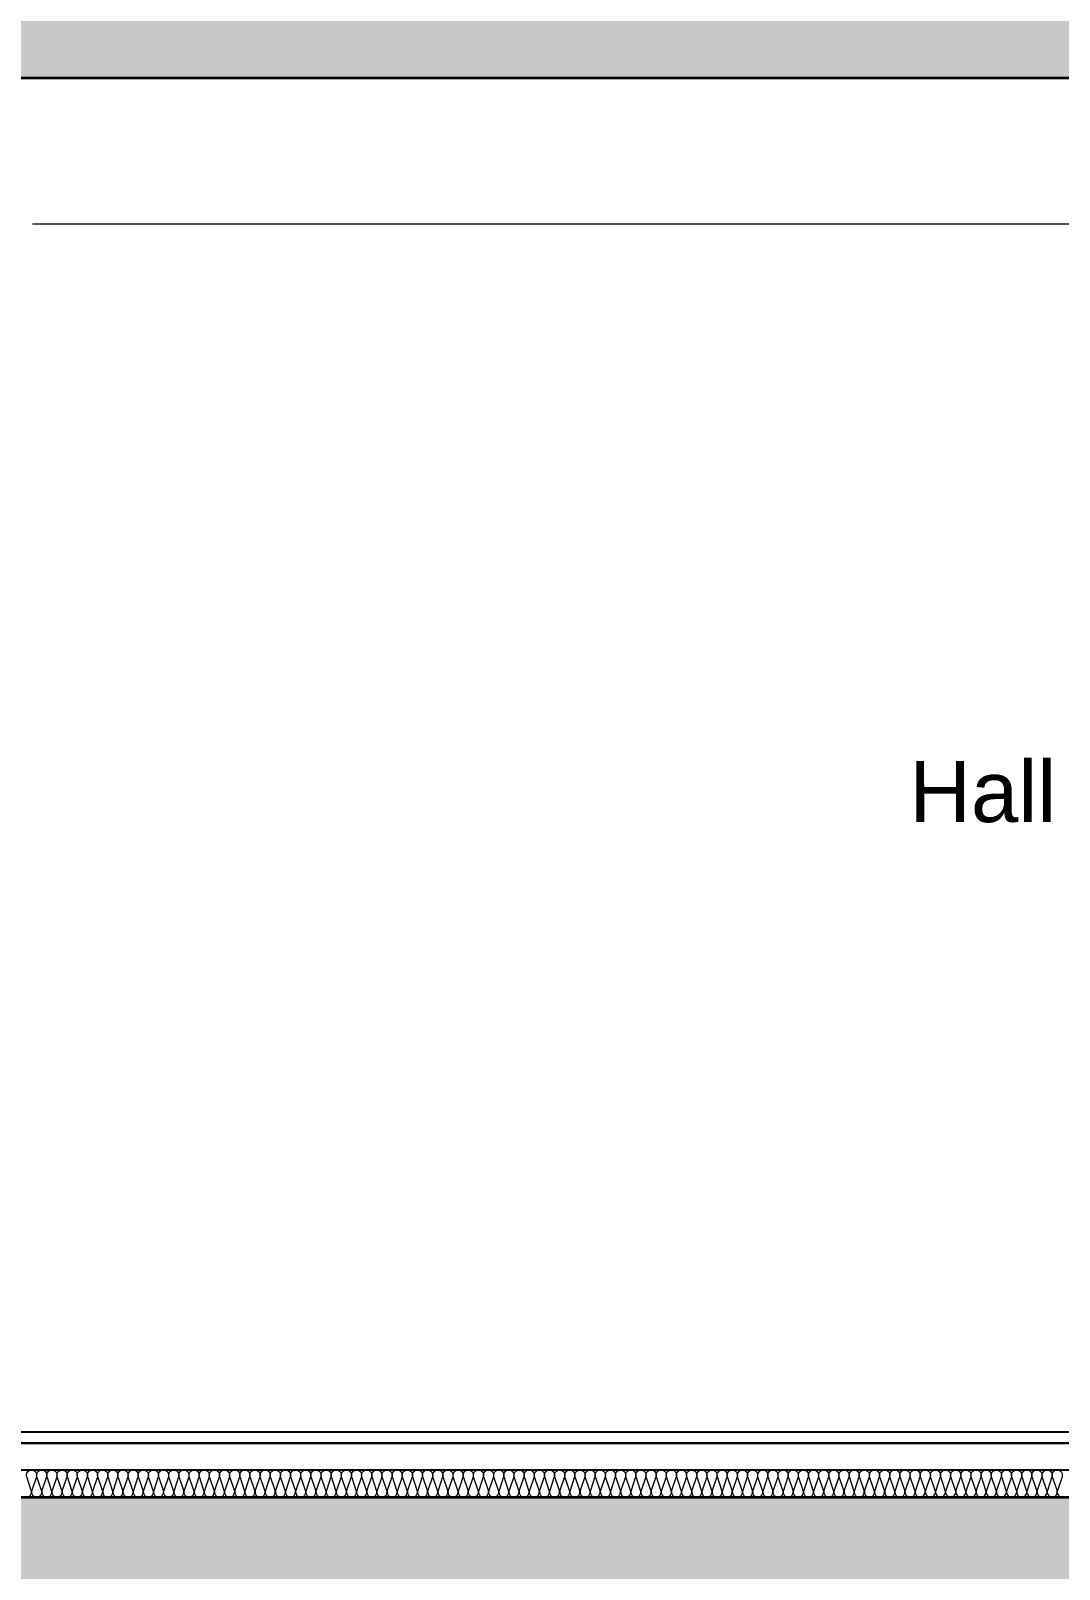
# Model space of a CAD drawing. Header units: metres. Extents: x 1838950 to 1842843, y 5171318 to 5174224.
# Drawn here: x 1841206.465 to 1841208.364, y 5171396.759 to 5171399.6 of the extents above; entities that cross this region are included whole.
import ezdxf

# ---------------------------------------------------------------- set-up
doc = ezdxf.new("R2010")
doc.units = ezdxf.units.M
doc.header["$LTSCALE"] = 0.0254
doc.layers.add('00 CHAZAL Coupe A.5', color=7, linetype='Continuous', lineweight=18)
doc.styles.add('Arial', font='arial.ttf')

# ---------------------------------------------------------------- blocks, each defined once
blk = doc.blocks.new('Groupe-1882-1')
at = {"layer": '00 CHAZAL Coupe A.5', "color": 7, "linetype": 'Continuous', "lineweight": 13, "flags": 128}
for points in [[(1841206.4576, 5171396.8919, 0.511611), (1841206.4665, 5171396.9042), (1841206.4581, 5171396.9295, -0.511611), (1841206.467, 5171396.9419, -0.511611), (1841206.4759, 5171396.9295), (1841206.4675, 5171396.9042, 0.511611), (1841206.4764, 5171396.8919, 0.511611), (1841206.4853, 5171396.9042), (1841206.4768, 5171396.9295, -0.511611), (1841206.4857, 5171396.9419, -0.511611), (1841206.4946, 5171396.9295), (1841206.4862, 5171396.9042, 0.511611), (1841206.4951, 5171396.8919, 0.511611), (1841206.504, 5171396.9042), (1841206.4956, 5171396.9295, -0.511611), (1841206.5045, 5171396.9419, -0.511611), (1841206.5134, 5171396.9295), (1841206.505, 5171396.9042, 0.511611), (1841206.5139, 5171396.8919, 0.511611), (1841206.5228, 5171396.9042), (1841206.5143, 5171396.9295, -0.511611), (1841206.5232, 5171396.9419, -0.511611), (1841206.5321, 5171396.9295), (1841206.5237, 5171396.9042, 0.511611), (1841206.5326, 5171396.8919, 0.511611), (1841206.5415, 5171396.9042), (1841206.5331, 5171396.9295, -0.511611), (1841206.542, 5171396.9419, -0.511611), (1841206.5509, 5171396.9295), (1841206.5425, 5171396.9042, 0.511611), (1841206.5514, 5171396.8919, 0.511611), (1841206.5603, 5171396.9042), (1841206.5518, 5171396.9295, -0.511611), (1841206.5607, 5171396.9419, -0.511611), (1841206.5696, 5171396.9295), (1841206.5612, 5171396.9042, 0.511611), (1841206.5701, 5171396.8919, 0.511611), (1841206.579, 5171396.9042), (1841206.5706, 5171396.9295, -0.511611), (1841206.5795, 5171396.9419)], [(1841206.5795, 5171396.9419, -0.511611), (1841206.5884, 5171396.9295), (1841206.58, 5171396.9042, 0.511611), (1841206.5889, 5171396.8919, 0.511611), (1841206.5978, 5171396.9042), (1841206.5893, 5171396.9295, -0.511611), (1841206.5982, 5171396.9419, -0.511611), (1841206.6071, 5171396.9295), (1841206.5987, 5171396.9042, 0.511611), (1841206.6076, 5171396.8919, 0.511611), (1841206.6165, 5171396.9042), (1841206.6081, 5171396.9295, -0.511611), (1841206.617, 5171396.9419, -0.511611), (1841206.6259, 5171396.9295), (1841206.6175, 5171396.9042, 0.511611), (1841206.6264, 5171396.8919, 0.511611), (1841206.6353, 5171396.9042), (1841206.6268, 5171396.9295, -0.511611), (1841206.6357, 5171396.9419, -0.511611), (1841206.6446, 5171396.9295), (1841206.6362, 5171396.9042, 0.511611), (1841206.6451, 5171396.8919, 0.511611), (1841206.654, 5171396.9042), (1841206.6456, 5171396.9295, -0.511611), (1841206.6545, 5171396.9419, -0.511611), (1841206.6634, 5171396.9295), (1841206.655, 5171396.9042, 0.511611), (1841206.6639, 5171396.8919, 0.511611), (1841206.6728, 5171396.9042), (1841206.6643, 5171396.9295, -0.511611), (1841206.6732, 5171396.9419, -0.511611), (1841206.6821, 5171396.9295), (1841206.6737, 5171396.9042, 0.511611), (1841206.6826, 5171396.8919, 0.511611), (1841206.6915, 5171396.9042), (1841206.6831, 5171396.9295, -0.511611), (1841206.692, 5171396.9419, -0.511611), (1841206.7009, 5171396.9295), (1841206.6925, 5171396.9042, 0.511611), (1841206.7014, 5171396.8919, 0.511611), (1841206.7103, 5171396.9042), (1841206.7018, 5171396.9295, -0.511611), (1841206.7107, 5171396.9419, -0.511611), (1841206.7196, 5171396.9295), (1841206.7112, 5171396.9042, 0.511611), (1841206.7201, 5171396.8919, 0.511611), (1841206.729, 5171396.9042), (1841206.7206, 5171396.9295, -0.511611), (1841206.7295, 5171396.9419, -0.511611), (1841206.7384, 5171396.9295), (1841206.73, 5171396.9042, 0.511611), (1841206.7389, 5171396.8919, 0.511611), (1841206.7478, 5171396.9042), (1841206.7393, 5171396.9295, -0.511611), (1841206.7482, 5171396.9419, -0.511611), (1841206.7571, 5171396.9295), (1841206.7487, 5171396.9042, 0.511611), (1841206.7576, 5171396.8919, 0.511611), (1841206.7665, 5171396.9042), (1841206.7581, 5171396.9295, -0.511611), (1841206.767, 5171396.9419, -0.511611), (1841206.7759, 5171396.9295), (1841206.7675, 5171396.9042, 0.511611), (1841206.7764, 5171396.8919, 0.511611), (1841206.7853, 5171396.9042), (1841206.7768, 5171396.9295, -0.511611), (1841206.7857, 5171396.9419, -0.511611), (1841206.7946, 5171396.9295), (1841206.7862, 5171396.9042, 0.511611), (1841206.7951, 5171396.8919, 0.511611), (1841206.804, 5171396.9042), (1841206.7956, 5171396.9295, -0.511611), (1841206.8045, 5171396.9419, -0.511611), (1841206.8134, 5171396.9295), (1841206.805, 5171396.9042, 0.511611), (1841206.8139, 5171396.8919, 0.511611), (1841206.8228, 5171396.9042), (1841206.8143, 5171396.9295, -0.511611), (1841206.8232, 5171396.9419, -0.511611), (1841206.8321, 5171396.9295), (1841206.8237, 5171396.9042, 0.511611), (1841206.8326, 5171396.8919, 0.511611), (1841206.8415, 5171396.9042), (1841206.8331, 5171396.9295, -0.511611), (1841206.842, 5171396.9419, -0.511611), (1841206.8509, 5171396.9295), (1841206.8425, 5171396.9042, 0.511611), (1841206.8514, 5171396.8919, 0.511611), (1841206.8603, 5171396.9042), (1841206.8518, 5171396.9295, -0.511611), (1841206.8607, 5171396.9419, -0.511611), (1841206.8696, 5171396.9295), (1841206.8612, 5171396.9042, 0.511611), (1841206.8701, 5171396.8919, 0.511611), (1841206.879, 5171396.9042), (1841206.8706, 5171396.9295, -0.511611), (1841206.8795, 5171396.9419, -0.511611), (1841206.8884, 5171396.9295), (1841206.88, 5171396.9042, 0.511611), (1841206.8889, 5171396.8919, 0.511611), (1841206.8978, 5171396.9042), (1841206.8893, 5171396.9295, -0.511611), (1841206.8982, 5171396.9419, -0.511611), (1841206.9071, 5171396.9295), (1841206.8987, 5171396.9042, 0.511611), (1841206.9076, 5171396.8919, 0.511611), (1841206.9165, 5171396.9042), (1841206.9081, 5171396.9295, -0.511611), (1841206.917, 5171396.9419)], [(1841206.917, 5171396.9419, -0.511611), (1841206.9259, 5171396.9295), (1841206.9175, 5171396.9042, 0.511611), (1841206.9264, 5171396.8919, 0.511611), (1841206.9353, 5171396.9042), (1841206.9268, 5171396.9295, -0.511611), (1841206.9357, 5171396.9419, -0.511611), (1841206.9446, 5171396.9295), (1841206.9362, 5171396.9042, 0.511611), (1841206.9451, 5171396.8919, 0.511611), (1841206.954, 5171396.9042), (1841206.9456, 5171396.9295, -0.511611), (1841206.9545, 5171396.9419, -0.511611), (1841206.9634, 5171396.9295), (1841206.955, 5171396.9042, 0.511611), (1841206.9639, 5171396.8919, 0.511611), (1841206.9728, 5171396.9042), (1841206.9643, 5171396.9295, -0.511611), (1841206.9732, 5171396.9419, -0.511611), (1841206.9821, 5171396.9295), (1841206.9737, 5171396.9042, 0.511611), (1841206.9826, 5171396.8919, 0.511611), (1841206.9915, 5171396.9042), (1841206.9831, 5171396.9295, -0.511611), (1841206.992, 5171396.9419, -0.511611), (1841207.0009, 5171396.9295), (1841206.9925, 5171396.9042, 0.511611), (1841207.0014, 5171396.8919, 0.511611), (1841207.0103, 5171396.9042), (1841207.0018, 5171396.9295, -0.511611), (1841207.0107, 5171396.9419, -0.511611), (1841207.0196, 5171396.9295), (1841207.0112, 5171396.9042, 0.511611), (1841207.0201, 5171396.8919, 0.511611), (1841207.029, 5171396.9042), (1841207.0206, 5171396.9295, -0.511611), (1841207.0295, 5171396.9419, -0.511611), (1841207.0384, 5171396.9295), (1841207.03, 5171396.9042, 0.511611), (1841207.0389, 5171396.8919, 0.511611), (1841207.0478, 5171396.9042), (1841207.0393, 5171396.9295, -0.511611), (1841207.0482, 5171396.9419, -0.511611), (1841207.0571, 5171396.9296), (1841207.0487, 5171396.9042, 0.511611), (1841207.0576, 5171396.8919, 0.511611), (1841207.0665, 5171396.9042), (1841207.0581, 5171396.9296, -0.511611), (1841207.067, 5171396.9419, -0.511611), (1841207.0759, 5171396.9296), (1841207.0675, 5171396.9042, 0.511611), (1841207.0764, 5171396.8919, 0.511611), (1841207.0853, 5171396.9042), (1841207.0768, 5171396.9296, -0.511611), (1841207.0857, 5171396.9419, -0.511611), (1841207.0946, 5171396.9296), (1841207.0862, 5171396.9042, 0.511611), (1841207.0951, 5171396.8919, 0.511611), (1841207.104, 5171396.9042), (1841207.0956, 5171396.9296, -0.511611), (1841207.1045, 5171396.9419, -0.511611), (1841207.1134, 5171396.9296), (1841207.105, 5171396.9042, 0.511611), (1841207.1139, 5171396.8919, 0.511611), (1841207.1228, 5171396.9042), (1841207.1143, 5171396.9296, -0.511611), (1841207.1232, 5171396.9419, -0.511611), (1841207.1321, 5171396.9296), (1841207.1237, 5171396.9042, 0.511611), (1841207.1326, 5171396.8919, 0.511611), (1841207.1415, 5171396.9042), (1841207.1331, 5171396.9296, -0.511611), (1841207.142, 5171396.9419, -0.511611), (1841207.1509, 5171396.9296), (1841207.1425, 5171396.9042, 0.511611), (1841207.1514, 5171396.8919, 0.511611), (1841207.1603, 5171396.9042), (1841207.1518, 5171396.9296, -0.511611), (1841207.1607, 5171396.9419, -0.511611), (1841207.1696, 5171396.9296), (1841207.1612, 5171396.9042, 0.511611), (1841207.1701, 5171396.8919, 0.511611), (1841207.179, 5171396.9042), (1841207.1706, 5171396.9296, -0.511611), (1841207.1795, 5171396.9419, -0.511611), (1841207.1884, 5171396.9296), (1841207.18, 5171396.9042, 0.511611), (1841207.1889, 5171396.8919, 0.511611), (1841207.1978, 5171396.9042), (1841207.1893, 5171396.9296, -0.511611), (1841207.1982, 5171396.9419, -0.511611), (1841207.2071, 5171396.9296), (1841207.1987, 5171396.9042, 0.511611), (1841207.2076, 5171396.8919, 0.511611), (1841207.2165, 5171396.9042), (1841207.2081, 5171396.9296, -0.511611), (1841207.217, 5171396.9419, -0.511611), (1841207.2259, 5171396.9296), (1841207.2175, 5171396.9042, 0.511611), (1841207.2264, 5171396.8919, 0.511611), (1841207.2353, 5171396.9042), (1841207.2268, 5171396.9296, -0.511611), (1841207.2357, 5171396.9419, -0.511611), (1841207.2446, 5171396.9296), (1841207.2362, 5171396.9042, 0.511611), (1841207.2451, 5171396.8919, 0.511611), (1841207.254, 5171396.9042), (1841207.2456, 5171396.9296, -0.511611), (1841207.2545, 5171396.9419, -0.511611), (1841207.2634, 5171396.9296), (1841207.2592, 5171396.9169)], [(1841207.2592, 5171396.9169), (1841207.255, 5171396.9042, 0.511611), (1841207.2639, 5171396.8919, 0.511611), (1841207.2728, 5171396.9042), (1841207.2643, 5171396.9296, -0.511611), (1841207.2732, 5171396.9419, -0.511611), (1841207.2821, 5171396.9296), (1841207.2737, 5171396.9042, 0.511611), (1841207.2826, 5171396.8919, 0.511611), (1841207.2915, 5171396.9042), (1841207.2831, 5171396.9296, -0.511611), (1841207.292, 5171396.9419, -0.511611), (1841207.3009, 5171396.9296), (1841207.2925, 5171396.9042, 0.511611), (1841207.3014, 5171396.8919, 0.511611), (1841207.3103, 5171396.9042), (1841207.3018, 5171396.9296, -0.511611), (1841207.3107, 5171396.9419, -0.511611), (1841207.3196, 5171396.9296), (1841207.3112, 5171396.9042, 0.511611), (1841207.3201, 5171396.8919, 0.511611), (1841207.329, 5171396.9042), (1841207.3206, 5171396.9296, -0.511611), (1841207.3295, 5171396.9419, -0.511611), (1841207.3384, 5171396.9296), (1841207.33, 5171396.9042, 0.511611), (1841207.3389, 5171396.8919, 0.511611), (1841207.3478, 5171396.9042), (1841207.3393, 5171396.9296, -0.511611), (1841207.3482, 5171396.9419, -0.511611), (1841207.3571, 5171396.9296), (1841207.3487, 5171396.9042, 0.511611), (1841207.3576, 5171396.8919, 0.511611), (1841207.3665, 5171396.9042), (1841207.3581, 5171396.9296, -0.511611), (1841207.367, 5171396.9419, -0.511611), (1841207.3759, 5171396.9296), (1841207.3675, 5171396.9042, 0.511611), (1841207.3764, 5171396.8919, 0.511611), (1841207.3853, 5171396.9042), (1841207.3768, 5171396.9296, -0.511611), (1841207.3857, 5171396.9419, -0.511611), (1841207.3946, 5171396.9296), (1841207.3862, 5171396.9042, 0.511611), (1841207.3951, 5171396.8919, 0.511611), (1841207.404, 5171396.9042), (1841207.3956, 5171396.9296, -0.511611), (1841207.4045, 5171396.9419, -0.511611), (1841207.4134, 5171396.9296), (1841207.405, 5171396.9042, 0.511611), (1841207.4139, 5171396.8919, 0.511611), (1841207.4228, 5171396.9042), (1841207.4143, 5171396.9296, -0.511611), (1841207.4232, 5171396.9419, -0.511611), (1841207.4321, 5171396.9296), (1841207.4237, 5171396.9042, 0.511611), (1841207.4326, 5171396.8919, 0.511611), (1841207.4415, 5171396.9042), (1841207.4331, 5171396.9296, -0.511611), (1841207.442, 5171396.9419, -0.511611), (1841207.4509, 5171396.9296), (1841207.4425, 5171396.9042, 0.511611), (1841207.4514, 5171396.8919, 0.511611), (1841207.4603, 5171396.9042), (1841207.4518, 5171396.9296, -0.511611), (1841207.4607, 5171396.9419, -0.511611), (1841207.4696, 5171396.9296), (1841207.4612, 5171396.9042, 0.511611), (1841207.4701, 5171396.8919, 0.511611), (1841207.479, 5171396.9042), (1841207.4706, 5171396.9296, -0.511611), (1841207.4795, 5171396.9419, -0.511611), (1841207.4884, 5171396.9296), (1841207.48, 5171396.9042, 0.511611), (1841207.4889, 5171396.8919, 0.511611), (1841207.4978, 5171396.9042), (1841207.4893, 5171396.9296, -0.511611), (1841207.4982, 5171396.9419, -0.511611), (1841207.5071, 5171396.9296), (1841207.4987, 5171396.9042, 0.511611), (1841207.5076, 5171396.8919, 0.511611), (1841207.5165, 5171396.9042), (1841207.5081, 5171396.9296, -0.511611), (1841207.517, 5171396.9419, -0.511611), (1841207.5259, 5171396.9296), (1841207.5175, 5171396.9042, 0.511611), (1841207.5264, 5171396.8919, 0.511611), (1841207.5353, 5171396.9042), (1841207.5268, 5171396.9296, -0.511611), (1841207.5357, 5171396.9419, -0.511611), (1841207.5446, 5171396.9296), (1841207.5362, 5171396.9042, 0.511611), (1841207.5451, 5171396.8919, 0.511611), (1841207.554, 5171396.9042), (1841207.5456, 5171396.9296, -0.511611), (1841207.5545, 5171396.9419, -0.511611), (1841207.5634, 5171396.9296), (1841207.555, 5171396.9042, 0.511611), (1841207.5639, 5171396.8919, 0.511611), (1841207.5728, 5171396.9042), (1841207.5643, 5171396.9296, -0.511611), (1841207.5732, 5171396.9419, -0.511611), (1841207.5821, 5171396.9296), (1841207.5737, 5171396.9042, 0.511611), (1841207.5826, 5171396.8919, 0.511611), (1841207.5915, 5171396.9042), (1841207.5831, 5171396.9296, -0.511611), (1841207.592, 5171396.9419, -0.511611), (1841207.6009, 5171396.9296), (1841207.5925, 5171396.9042, 0.511611), (1841207.6014, 5171396.8919)], [(1841207.6014, 5171396.8919, 0.511611), (1841207.6103, 5171396.9042), (1841207.6018, 5171396.9296, -0.511611), (1841207.6107, 5171396.9419, -0.511611), (1841207.6196, 5171396.9296), (1841207.6112, 5171396.9042, 0.511611), (1841207.6201, 5171396.8919, 0.511611), (1841207.629, 5171396.9042), (1841207.6206, 5171396.9296, -0.511611), (1841207.6295, 5171396.9419, -0.511611), (1841207.6384, 5171396.9296), (1841207.63, 5171396.9042, 0.511611), (1841207.6389, 5171396.8919, 0.511611), (1841207.6478, 5171396.9042), (1841207.6393, 5171396.9296, -0.511611), (1841207.6482, 5171396.9419, -0.511611), (1841207.6571, 5171396.9296), (1841207.6487, 5171396.9042, 0.511611), (1841207.6576, 5171396.8919, 0.511611), (1841207.6665, 5171396.9042), (1841207.6581, 5171396.9296, -0.511611), (1841207.667, 5171396.9419, -0.511611), (1841207.6759, 5171396.9296), (1841207.6675, 5171396.9042, 0.511611), (1841207.6764, 5171396.8919, 0.511611), (1841207.6853, 5171396.9042), (1841207.6768, 5171396.9296, -0.511611), (1841207.6857, 5171396.9419, -0.511611), (1841207.6946, 5171396.9296), (1841207.6862, 5171396.9042, 0.511611), (1841207.6951, 5171396.8919, 0.511611), (1841207.704, 5171396.9042), (1841207.6956, 5171396.9296, -0.511611), (1841207.7045, 5171396.9419, -0.511611), (1841207.7134, 5171396.9296), (1841207.705, 5171396.9042, 0.511611), (1841207.7139, 5171396.8919, 0.511611), (1841207.7228, 5171396.9042), (1841207.7143, 5171396.9296, -0.511611), (1841207.7232, 5171396.9419, -0.511611), (1841207.7321, 5171396.9296), (1841207.7237, 5171396.9042, 0.511611), (1841207.7326, 5171396.8919, 0.511611), (1841207.7415, 5171396.9042), (1841207.7331, 5171396.9296, -0.511611), (1841207.742, 5171396.9419, -0.511611), (1841207.7509, 5171396.9296), (1841207.7425, 5171396.9042, 0.511611), (1841207.7514, 5171396.8919, 0.511611), (1841207.7603, 5171396.9042), (1841207.7518, 5171396.9296, -0.511611), (1841207.7607, 5171396.9419, -0.511611), (1841207.7696, 5171396.9296), (1841207.7612, 5171396.9042, 0.511611), (1841207.7701, 5171396.8919, 0.511611), (1841207.779, 5171396.9042), (1841207.7706, 5171396.9296, -0.511611), (1841207.7795, 5171396.9419, -0.511611), (1841207.7884, 5171396.9296), (1841207.78, 5171396.9042, 0.511611), (1841207.7889, 5171396.8919, 0.511611), (1841207.7978, 5171396.9042), (1841207.7893, 5171396.9296, -0.511611), (1841207.7982, 5171396.9419, -0.511611), (1841207.8071, 5171396.9296), (1841207.7987, 5171396.9042, 0.511611), (1841207.8076, 5171396.8919, 0.511611), (1841207.8165, 5171396.9042), (1841207.8081, 5171396.9296, -0.511611), (1841207.817, 5171396.9419, -0.511611), (1841207.8259, 5171396.9296), (1841207.8175, 5171396.9042, 0.511611), (1841207.8264, 5171396.8919, 0.511611), (1841207.8353, 5171396.9042), (1841207.8268, 5171396.9296, -0.511611), (1841207.8357, 5171396.9419, -0.511611), (1841207.8446, 5171396.9296), (1841207.8362, 5171396.9042, 0.511611), (1841207.8451, 5171396.8919, 0.511611), (1841207.854, 5171396.9042), (1841207.8456, 5171396.9296, -0.511611), (1841207.8545, 5171396.9419, -0.511611), (1841207.8634, 5171396.9296), (1841207.855, 5171396.9042, 0.511611), (1841207.8639, 5171396.8919, 0.511611), (1841207.8728, 5171396.9042), (1841207.8643, 5171396.9296, -0.511611), (1841207.8732, 5171396.9419, -0.511611), (1841207.8821, 5171396.9296), (1841207.8737, 5171396.9042, 0.511611), (1841207.8826, 5171396.8919, 0.511611), (1841207.8915, 5171396.9042), (1841207.8831, 5171396.9296, -0.511611), (1841207.892, 5171396.9419, -0.511611), (1841207.9009, 5171396.9296), (1841207.8925, 5171396.9042, 0.511611), (1841207.9014, 5171396.8919, 0.511611), (1841207.9103, 5171396.9042), (1841207.9018, 5171396.9296, -0.511611), (1841207.9107, 5171396.9419, -0.511611), (1841207.9196, 5171396.9296), (1841207.9112, 5171396.9042, 0.511611), (1841207.9201, 5171396.8919, 0.511611), (1841207.929, 5171396.9042), (1841207.9206, 5171396.9296, -0.511611), (1841207.9295, 5171396.9419, -0.511611), (1841207.9384, 5171396.9296), (1841207.93, 5171396.9042, 0.511611), (1841207.9389, 5171396.8919, 0.511611), (1841207.9478, 5171396.9042), (1841207.9435, 5171396.9169)], [(1841207.9435, 5171396.9169), (1841207.9393, 5171396.9296, -0.511611), (1841207.9482, 5171396.9419, -0.511611), (1841207.9571, 5171396.9296), (1841207.9487, 5171396.9042, 0.511611), (1841207.9576, 5171396.8919, 0.511611), (1841207.9665, 5171396.9042), (1841207.9581, 5171396.9296, -0.511611), (1841207.967, 5171396.9419, -0.511611), (1841207.9759, 5171396.9296), (1841207.9675, 5171396.9042, 0.511611), (1841207.9764, 5171396.8919, 0.511611), (1841207.9853, 5171396.9042), (1841207.9768, 5171396.9296, -0.511611), (1841207.9857, 5171396.9419, -0.511611), (1841207.9946, 5171396.9296), (1841207.9862, 5171396.9042, 0.511611), (1841207.9951, 5171396.8919, 0.511611), (1841208.004, 5171396.9042), (1841207.9956, 5171396.9296, -0.511611), (1841208.0045, 5171396.9419, -0.511611), (1841208.0134, 5171396.9296), (1841208.005, 5171396.9042, 0.511611), (1841208.0139, 5171396.8919, 0.511611), (1841208.0228, 5171396.9042), (1841208.0143, 5171396.9296, -0.511611), (1841208.0232, 5171396.9419, -0.511611), (1841208.0321, 5171396.9296), (1841208.0237, 5171396.9042, 0.511611), (1841208.0326, 5171396.8919, 0.511611), (1841208.0415, 5171396.9042), (1841208.0331, 5171396.9296, -0.511611), (1841208.042, 5171396.9419, -0.511611), (1841208.0509, 5171396.9296), (1841208.0425, 5171396.9042, 0.511611), (1841208.0514, 5171396.8919, 0.511611), (1841208.0603, 5171396.9042), (1841208.0518, 5171396.9296, -0.511611), (1841208.0607, 5171396.9419, -0.511611), (1841208.0696, 5171396.9296), (1841208.0612, 5171396.9042, 0.511611), (1841208.0701, 5171396.8919, 0.511611), (1841208.079, 5171396.9042), (1841208.0706, 5171396.9296, -0.511611), (1841208.0795, 5171396.9419, -0.511611), (1841208.0884, 5171396.9296), (1841208.08, 5171396.9042, 0.511611), (1841208.0889, 5171396.8919, 0.511611), (1841208.0978, 5171396.9042), (1841208.0893, 5171396.9296, -0.511611), (1841208.0982, 5171396.9419, -0.511611), (1841208.1071, 5171396.9296), (1841208.0987, 5171396.9042, 0.511611), (1841208.1076, 5171396.8919, 0.511611), (1841208.1165, 5171396.9043), (1841208.1081, 5171396.9296, -0.511611), (1841208.117, 5171396.9419, -0.511611), (1841208.1259, 5171396.9296), (1841208.1175, 5171396.9043, 0.511611), (1841208.1264, 5171396.8919, 0.511611), (1841208.1353, 5171396.9043), (1841208.1268, 5171396.9296, -0.511611), (1841208.1357, 5171396.9419, -0.511611), (1841208.1446, 5171396.9296), (1841208.1362, 5171396.9043, 0.511611), (1841208.1451, 5171396.8919, 0.511611), (1841208.154, 5171396.9043), (1841208.1456, 5171396.9296, -0.511611), (1841208.1545, 5171396.9419, -0.511611), (1841208.1634, 5171396.9296), (1841208.155, 5171396.9043, 0.511611), (1841208.1639, 5171396.8919, 0.511611), (1841208.1728, 5171396.9043), (1841208.1643, 5171396.9296, -0.511611), (1841208.1732, 5171396.9419, -0.511611), (1841208.1821, 5171396.9296), (1841208.1737, 5171396.9043, 0.511611), (1841208.1826, 5171396.8919, 0.511611), (1841208.1915, 5171396.9043), (1841208.1831, 5171396.9296, -0.511611), (1841208.192, 5171396.9419, -0.511611), (1841208.2009, 5171396.9296), (1841208.1925, 5171396.9043, 0.511611), (1841208.2014, 5171396.8919, 0.511611), (1841208.2103, 5171396.9043), (1841208.2018, 5171396.9296, -0.511611), (1841208.2107, 5171396.9419, -0.511611), (1841208.2196, 5171396.9296), (1841208.2112, 5171396.9043, 0.511611), (1841208.2201, 5171396.8919, 0.511611), (1841208.229, 5171396.9043), (1841208.2206, 5171396.9296, -0.511611), (1841208.2295, 5171396.9419, -0.511611), (1841208.2384, 5171396.9296), (1841208.23, 5171396.9043, 0.511611), (1841208.2389, 5171396.8919, 0.511611), (1841208.2478, 5171396.9043), (1841208.2393, 5171396.9296, -0.511611), (1841208.2482, 5171396.9419, -0.511611), (1841208.2571, 5171396.9296), (1841208.2487, 5171396.9043, 0.511611), (1841208.2576, 5171396.8919, 0.511611), (1841208.2665, 5171396.9043), (1841208.2581, 5171396.9296, -0.511611), (1841208.267, 5171396.9419, -0.511611), (1841208.2759, 5171396.9296), (1841208.2675, 5171396.9043, 0.511611), (1841208.2764, 5171396.8919, 0.511611), (1841208.2853, 5171396.9043), (1841208.2768, 5171396.9296, -0.511611), (1841208.2857, 5171396.9419)], [(1841208.2857, 5171396.9419, -0.511611), (1841208.2946, 5171396.9296), (1841208.2862, 5171396.9043, 0.511611), (1841208.2951, 5171396.8919, 0.511611), (1841208.304, 5171396.9043), (1841208.2956, 5171396.9296, -0.511611), (1841208.3045, 5171396.9419, -0.511611), (1841208.3134, 5171396.9296), (1841208.305, 5171396.9043, 0.511611), (1841208.3139, 5171396.8919, 0.511611), (1841208.3228, 5171396.9043), (1841208.3143, 5171396.9296, -0.511611), (1841208.3232, 5171396.9419, -0.511611), (1841208.3321, 5171396.9296), (1841208.3237, 5171396.9043, 0.511611), (1841208.3326, 5171396.8919, 0.511611), (1841208.3415, 5171396.9043), (1841208.3331, 5171396.9296, -0.511611), (1841208.342, 5171396.9419, -0.511611), (1841208.3509, 5171396.9296), (1841208.3425, 5171396.9043, 0.511611), (1841208.3514, 5171396.8919, 0.511611), (1841208.3603, 5171396.9043), (1841208.3518, 5171396.9296, -0.511611), (1841208.3607, 5171396.9419, -0.511611), (1841208.3696, 5171396.9296), (1841208.3612, 5171396.9043, 0.511611), (1841208.3701, 5171396.8919, 0.511611)]]:
    blk.add_lwpolyline(points, format="xyb", dxfattribs=at)

msp = doc.modelspace()

# ---------------------------------------------------------------- hatches: boundary and pattern name
at = {"layer": '00 CHAZAL Coupe A.5', "linetype": 'Continuous', "lineweight": 0, "true_color": 0xaaaaaa}
h = msp.add_hatch(color=253, dxfattribs=at)
h.paths.add_polyline_path([(1841218.0951, 5171406.0067), (1841217.9351, 5171406.0067), (1841217.9351, 5171405.8743), (1841217.9351, 5171405.8743), (1841217.9351, 5171405.3122), (1841216.7955, 5171405.3122), (1841216.7955, 5171406.1927), (1841216.6155, 5171406.1927), (1841216.6155, 5171406.1921), (1841215.0579, 5171406.1921), (1841215.0579, 5171405.9921), (1841216.6155, 5171405.9921), (1841216.6155, 5171405.4454), (1841216.6155, 5171405.4454), (1841216.6155, 5171404.9154), (1841216.6155, 5171405.4451), (1841216.6155, 5171396.212), (1841216.7937, 5171396.212), (1841216.7937, 5171396.272), (1841216.7955, 5171396.272), (1841216.7955, 5171396.662), (1841218.6937, 5171396.662), (1841218.6937, 5171394.022), (1841216.6155, 5171394.022), (1841216.6155, 5171393.7166), (1841216.6137, 5171393.7166), (1841216.6137, 5171393.571), (1841216.7955, 5171393.571), (1841216.7955, 5171393.8023), (1841218.6937, 5171393.8023), (1841218.6937, 5171391.381), (1841216.6155, 5171391.381), (1841216.6155, 5171390.6854), (1841216.6156, 5171390.6854), (1841216.6156, 5171389.981), (1841214.7649, 5171389.981), (1841214.7649, 5171390.9682), (1841214.7648, 5171390.9682), (1841214.7648, 5171396.8922), (1841214.5848, 5171396.8922), (1841214.5848, 5171396.892), (1841211.438, 5171396.892), (1841211.438, 5171396.892), (1841209.4576, 5171396.892), (1841209.4576, 5171396.892), (1841203.8519, 5171396.892), (1841203.8519, 5171396.9671), (1841203.7105, 5171396.9671), (1841203.7105, 5171396.8732), (1841203.7107, 5171396.8732), (1841203.7107, 5171396.786), (1841202.5629, 5171396.786), (1841202.5629, 5171396.7871), (1841202.4959, 5171396.786), (1841202.4959, 5171396.8024), (1841202.4949, 5171396.8024), (1841202.4949, 5171396.8917), (1841202.4945, 5171396.8917), (1841202.4945, 5171396.9673), (1841202.2949, 5171396.9673), (1841202.2949, 5171396.8542), (1841202.2953, 5171396.8542), (1841202.2953, 5171396.6997), (1841202.2949, 5171396.6997), (1841202.2949, 5171390.2944), (1841202.4949, 5171390.3574), (1841202.4949, 5171391.231), (1841202.4952, 5171391.231), (1841202.4952, 5171391.251), (1841214.5848, 5171391.251), (1841214.5848, 5171389.581), (1841216.7955, 5171389.581), (1841216.7955, 5171391.251), (1841224.2749, 5171391.251), (1841224.2749, 5171390.4504), (1841224.4551, 5171390.505), (1841224.4551, 5171391.381), (1841218.8737, 5171391.381), (1841218.8737, 5171393.8023), (1841219.7929, 5171393.8023), (1841224.4551, 5171393.8514), (1841224.4551, 5171394.1719), (1841222.7637, 5171394.1719), (1841219.783, 5171394.022), (1841218.8737, 5171394.022), (1841218.8737, 5171396.662), (1841224.4551, 5171396.662), (1841224.4551, 5171396.892), (1841216.7955, 5171396.892), (1841216.7955, 5171399.4847), (1841216.7959, 5171399.4847), (1841216.7959, 5171399.4822), (1841217.9351, 5171399.4822), (1841217.9351, 5171399.1626), (1841218.0957, 5171399.1626), (1841218.0957, 5171399.4822), (1841224.4551, 5171399.4822), (1841224.4551, 5171399.7322), (1841216.7955, 5171399.7322), (1841216.7955, 5171402.2722), (1841217.9351, 5171402.2722), (1841217.9351, 5171401.9526), (1841218.0957, 5171401.9526), (1841218.0957, 5171402.2722), (1841224.4551, 5171402.2722), (1841224.4551, 5171402.8722), (1841224.2751, 5171402.8722), (1841224.2751, 5171402.5222), (1841218.0951, 5171402.5222), (1841218.0951, 5171402.7399), (1841217.9351, 5171402.7466), (1841217.9351, 5171402.5225), (1841216.7955, 5171402.5225), (1841216.7955, 5171405.0922), (1841217.9351, 5171405.0922), (1841217.9351, 5171404.983), (1841217.9343, 5171404.983), (1841217.9343, 5171404.8998), (1841218.0951, 5171404.8998)])
h.paths.add_polyline_path([(1841214.5848, 5171396.522), (1841214.5848, 5171394.0163), (1841212.4426, 5171393.9948), (1841212.4426, 5171393.9748), (1841212.2926, 5171393.9748), (1841212.2926, 5171393.9948), (1841209.5803, 5171394.022), (1841202.6449, 5171394.022), (1841202.6449, 5171393.992), (1841202.4949, 5171393.992), (1841202.4949, 5171396.5838), (1841203.8514, 5171396.5838), (1841203.8514, 5171396.662), (1841208.7803, 5171396.662), (1841208.7803, 5171396.522)])
h.paths.add_polyline_path([(1841214.5848, 5171393.8023), (1841214.5848, 5171391.3753), (1841212.4425, 5171391.3539), (1841212.4425, 5171391.3309), (1841212.2925, 5171391.3309), (1841212.2925, 5171391.3539), (1841209.5803, 5171391.381), (1841202.6449, 5171391.381), (1841202.6449, 5171391.351), (1841202.4949, 5171391.351), (1841202.4949, 5171393.8023)])
msp.add_hatch(color=253, dxfattribs=at).paths.add_polyline_path([(1841202.4553, 5171404.9262), (1841202.2953, 5171404.9262), (1841202.2953, 5171405.3104), (1841202.2957, 5171405.3104), (1841202.2962, 5171405.3104), (1841202.2953, 5171405.3105), (1841202.2953, 5171405.9572), (1841202.2954, 5171405.9572), (1841202.2954, 5171406.0079), (1841202.4553, 5171406.0079), (1841202.4553, 5171405.3122), (1841214.5848, 5171405.3122), (1841214.5848, 5171406.1927), (1841214.7648, 5171406.1927), (1841214.7648, 5171406.1921), (1841214.8629, 5171406.1921), (1841214.8629, 5171405.9921), (1841214.7648, 5171405.9921), (1841214.7648, 5171404.7821), (1841214.5848, 5171404.7821), (1841214.5848, 5171405.0622), (1841209.5803, 5171405.0622), (1841209.5803, 5171402.5225), (1841210.7025, 5171402.5225), (1841210.7025, 5171402.5217), (1841211.483, 5171402.5217), (1841211.483, 5171402.5225), (1841214.548, 5171402.5225), (1841214.548, 5171402.5217), (1841214.7648, 5171402.5217), (1841214.7648, 5171401.9926), (1841214.5848, 5171401.9926), (1841214.5848, 5171402.2722), (1841209.5803, 5171402.2722), (1841209.5803, 5171399.7322), (1841214.765, 5171399.7322), (1841214.765, 5171399.4822), (1841214.7648, 5171399.4822), (1841214.7648, 5171399.2027), (1841214.5848, 5171399.2027), (1841214.5848, 5171399.4822), (1841209.5803, 5171399.4822), (1841209.5803, 5171399.3322), (1841209.0803, 5171399.3322), (1841209.0803, 5171399.5123), (1841203.8795, 5171399.5122), (1841203.8795, 5171399.5122), (1841203.8753, 5171399.5122), (1841203.7919, 5171399.5122), (1841203.7919, 5171399.1044), (1841203.5919, 5171399.1044), (1841203.5919, 5171399.5122), (1841203.303, 5171399.5122), (1841202.2953, 5171399.5122), (1841202.2953, 5171400.7544), (1841202.418, 5171400.7664), (1841202.418, 5171400.7964), (1841202.4553, 5171400.7964), (1841202.4553, 5171399.7322), (1841205.943, 5171399.7322), (1841205.943, 5171399.7322), (1841209.4003, 5171399.7322), (1841209.4003, 5171402.3025), (1841202.4553, 5171402.3025), (1841202.4553, 5171402.1342), (1841202.2953, 5171402.1342), (1841202.2953, 5171403.5444), (1841202.416, 5171403.5564), (1841202.416, 5171403.5874), (1841202.4553, 5171403.5874), (1841202.4553, 5171402.5225), (1841209.4003, 5171402.5225), (1841209.4003, 5171405.0922), (1841202.4553, 5171405.0922)])

# ---------------------------------------------------------------- linework, layer by layer
at = {"layer": '00 CHAZAL Coupe A.5', "color": 7, "linetype": 'Continuous', "lineweight": 13}
msp.add_line((1841206.4687, 5171399.2437), (1841209.0603, 5171399.2437), dxfattribs=at)
at = {"layer": '00 CHAZAL Coupe A.5', "color": 7, "linetype": 'Continuous', "lineweight": 35, "flags": 128}
for points in [[(1841214.765, 5171399.7322), (1841214.765, 5171399.4822), (1841214.7648, 5171399.4822), (1841214.7648, 5171399.2027), (1841214.5848, 5171399.2027), (1841214.5848, 5171399.4822), (1841209.5803, 5171399.4822), (1841209.5803, 5171399.3322), (1841209.0803, 5171399.3322), (1841209.0803, 5171399.5123), (1841203.8795, 5171399.5122), (1841203.8795, 5171399.5122), (1841203.8753, 5171399.5122), (1841203.7919, 5171399.5122), (1841203.7919, 5171399.1044), (1841203.5919, 5171399.1044), (1841203.5919, 5171399.5122), (1841203.303, 5171399.5122), (1841202.2953, 5171399.5122), (1841202.2953, 5171400.7544)], [(1841202.2949, 5171390.2944), (1841202.2949, 5171396.6997), (1841202.2953, 5171396.6997), (1841202.2953, 5171396.8542), (1841202.2949, 5171396.8542), (1841202.2949, 5171396.9673), (1841202.4945, 5171396.9673), (1841202.4945, 5171396.8917), (1841202.4949, 5171396.8917), (1841202.4949, 5171396.8024), (1841202.4959, 5171396.8024), (1841202.4959, 5171396.786), (1841202.5629, 5171396.7871), (1841202.5629, 5171396.786), (1841203.7107, 5171396.786), (1841203.7107, 5171396.8732), (1841203.7105, 5171396.8732), (1841203.7105, 5171396.9671), (1841203.8519, 5171396.9671), (1841203.8519, 5171396.892), (1841209.4576, 5171396.892)]]:
    msp.add_lwpolyline(points, dxfattribs=at)
at = {"layer": '00 CHAZAL Coupe A.5', "color": 7, "linetype": 'Continuous', "lineweight": 25, "flags": 128}
for points in [[(1841203.8539, 5171397.0127), (1841214.7648, 5171397.0127), (1841214.7648, 5171396.9917), (1841203.8539, 5171396.9917)], [(1841203.8514, 5171396.9917), (1841214.7648, 5171396.9917), (1841214.7648, 5171396.9417), (1841203.8514, 5171396.9417)]]:
    msp.add_lwpolyline(points, close=True, dxfattribs=at)

# ---------------------------------------------------------------- block references
at = {"layer": '00 CHAZAL Coupe A.5', "color": 7}
msp.add_blockref('Groupe-1882-1', (0, 0), dxfattribs=at)

# ---------------------------------------------------------------- texts
at = {"layer": '00 CHAZAL Coupe A.5', "color": 18, "true_color": 0x000000, "insert": (1841208.2231, 5171398.2514), "char_height": 0.11286, "attachment_point": 2, "rotation": 0.006, "line_spacing_factor": 0.96984, "style": 'Arial'}
msp.add_mtext('Hall', dxfattribs=at)

doc.saveas('drawing.dxf')
